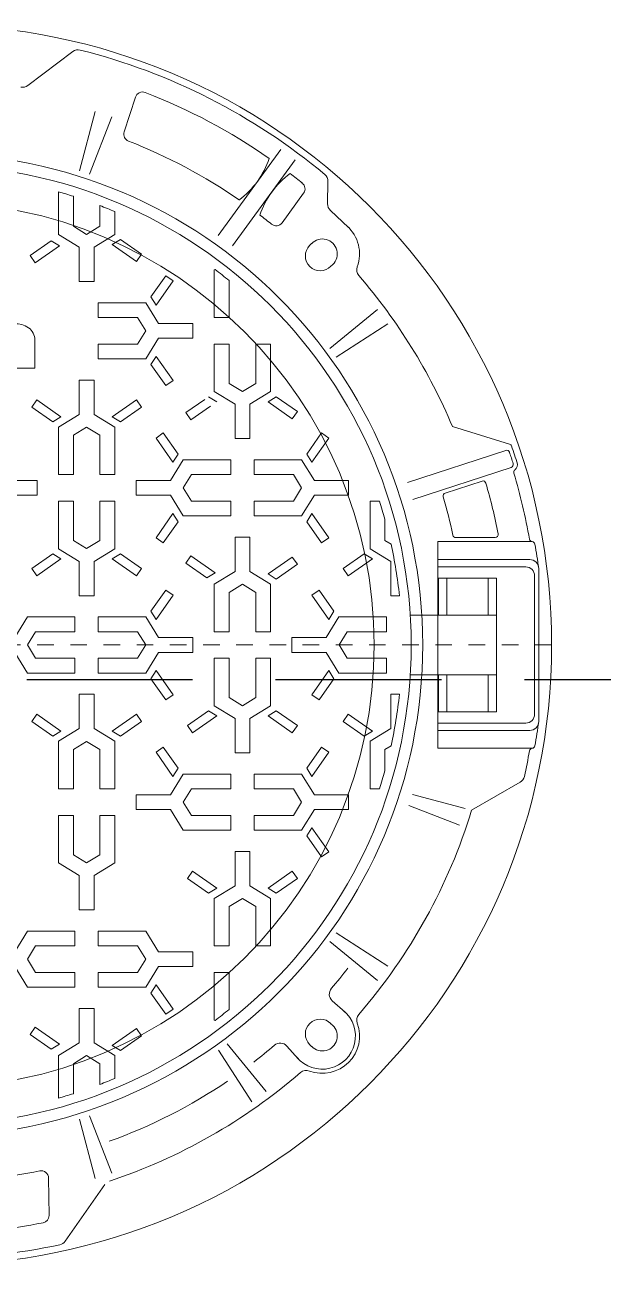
# Model space of a CAD drawing. Header units: millimetres. Extents: x 100 to 940, y 100 to 694.
# Drawn here: x 302.85 to 306.34, y 496.88 to 504.36 of the extents above; entities that cross this region are included whole.
import ezdxf

# ---------------------------------------------------------------- set-up
doc = ezdxf.new("R2010")
doc.units = ezdxf.units.MM
doc.linetypes.add('DASHED', pattern=[0.75, 0.5, -0.25])
doc.linetypes.add('SGC_DASHDOT', pattern=[1, 0.5, -0.25, 0, -0.25])
doc.layers.add('SGC-Conexoes (Linhas Externas)', color=6, linetype='Continuous', lineweight=9)
doc.layers.add('SGC-EIXOS', color=9, linetype='SGC_DASHDOT', lineweight=9)

# ---------------------------------------------------------------- blocks, each defined once
blk = doc.blocks.new('BB-1-LC01-N0-D0-S0', base_point=(-177731.04, -35526.77))
at = {"layer": 'SGC-Conexoes (Linhas Externas)'}
for p, q in [((-177665.47, -35147.85), (-177635.02, -35124.91)), ((-177600.26, -35179.3), (-177592.6, -35155.71)), ((-177630.55, -35205.72), (-177619.88, -35165.46)), ((-177623.63, -35207.97), (-177608.59, -35169.12)), ((-177494.32, -35191.15), (-177536.67, -35249.44)), ((-177484.54, -35198.25), (-177526.89, -35256.54)), ((-177644.64, -35219.88), (-177644.64, -35248.76)), ((-177493.4, -35240.8), (-177478.82, -35220.74)), ((-177462.63, -35227.94), (-177462.36, -35212.88)), ((-177634.64, -35222.88), (-177634.64, -35243.17)), ((-177616.64, -35229.18), (-177616.64, -35241.26)), ((-177616.64, -35229.18), (-177616.64, -35243.17)), ((-177606.64, -35233.22), (-177606.64, -35248.76)), ((-177448.35, -35244.08), (-177460.72, -35232.45)), ((-177625.64, -35248.7), (-177634.64, -35243.17)), ((-177625.64, -35248.7), (-177616.64, -35243.17)), ((-177649.64, -35252.97), (-177663.89, -35262.94)), ((-177644.07, -35256.39), (-177649.64, -35252.97)), ((-177644.07, -35256.39), (-177649.64, -35252.97)), ((-177630.64, -35257.36), (-177644.64, -35248.76)), ((-177620.64, -35257.36), (-177606.64, -35248.76)), ((-177608.28, -35255.64), (-177602.71, -35252.21)), ((-177602.71, -35252.21), (-177588.46, -35262.19)), ((-177663.89, -35262.94), (-177660.45, -35267.86)), ((-177644.07, -35256.39), (-177660.45, -35267.86)), ((-177630.64, -35280.57), (-177630.64, -35257.36)), ((-177620.64, -35280.57), (-177620.64, -35257.36)), ((-177608.28, -35255.64), (-177591.9, -35267.11)), ((-177591.9, -35267.11), (-177588.46, -35262.19)), ((-177474.79, -35256.28), (-177473.37, -35254.86)), ((-177460.55, -35270.52), (-177459.13, -35269.1)), ((-177582.09, -35291.04), (-177572.11, -35276.79)), ((-177567.19, -35280.23), (-177572.11, -35276.79)), ((-177538.74, -35272.47), (-177539.24, -35272.77)), ((-177539.24, -35304.97), (-177539.24, -35272.77)), ((-177529.24, -35304.97), (-177529.24, -35279.95)), ((-177630.64, -35280.57), (-177620.64, -35280.57)), ((-177625.64, -35280.57), (-177630.64, -35280.57)), ((-177625.64, -35280.57), (-177620.64, -35280.57)), ((-177620.64, -35280.57), (-177622.14, -35280.57)), ((-177620.64, -35280.57), (-177622.14, -35280.57)), ((-177578.66, -35296.61), (-177567.19, -35280.23)), ((-177529.24, -35304.97), (-177529.24, -35280.27)), ((-177617.74, -35294.97), (-177585.54, -35294.97)), ((-177617.74, -35304.97), (-177617.74, -35294.97)), ((-177617.74, -35299.97), (-177617.74, -35296.47)), ((-177576.94, -35308.97), (-177585.54, -35294.97)), ((-177578.66, -35296.61), (-177582.09, -35291.04)), ((-177617.74, -35299.97), (-177617.74, -35300.55)), ((-177617.74, -35299.97), (-177617.74, -35300.55)), ((-177617.74, -35299.97), (-177617.74, -35300.55)), ((-177617.74, -35304.97), (-177591.14, -35304.97)), ((-177609.32, -35304.97), (-177593.04, -35304.97)), ((-177585.61, -35313.97), (-177591.14, -35304.97)), ((-177529.24, -35304.97), (-177539.24, -35304.97)), ((-177539.24, -35304.97), (-177539.24, -35304.97)), ((-177539.24, -35304.97), (-177539.24, -35304.97)), ((-177539.24, -35304.97), (-177537.74, -35304.97)), ((-177534.24, -35304.97), (-177537.74, -35304.97)), ((-177534.24, -35304.97), (-177529.24, -35304.97)), ((-177534.24, -35304.97), (-177531.74, -35304.97)), ((-177534.24, -35304.97), (-177530.74, -35304.97)), ((-177529.24, -35304.97), (-177531.74, -35304.97)), ((-177529.24, -35304.97), (-177530.49, -35304.97)), ((-177461.17, -35325.9), (-177428.87, -35299.6)), ((-177553.74, -35308.97), (-177576.94, -35308.97)), ((-177553.74, -35318.97), (-177553.74, -35308.97)), ((-177553.74, -35313.97), (-177553.74, -35308.97)), ((-177553.74, -35308.97), (-177553.74, -35310.47)), ((-177553.74, -35308.97), (-177553.74, -35310.47)), ((-177456.89, -35331.79), (-177421.9, -35309.2)), ((-177585.61, -35313.97), (-177591.14, -35322.97)), ((-177576.94, -35318.97), (-177585.54, -35332.97)), ((-177553.74, -35318.97), (-177576.94, -35318.97)), ((-177553.74, -35313.97), (-177553.74, -35318.97)), ((-177553.74, -35318.97), (-177553.74, -35317.47)), ((-177553.74, -35318.97), (-177553.74, -35318.97)), ((-177617.74, -35322.97), (-177591.14, -35322.97)), ((-177617.74, -35322.97), (-177617.74, -35332.97)), ((-177617.74, -35325.26), (-177617.74, -35322.97)), ((-177539.24, -35322.97), (-177539.24, -35355.16)), ((-177539.24, -35322.97), (-177529.24, -35322.97)), ((-177539.24, -35322.97), (-177534.24, -35322.97)), ((-177539.24, -35322.97), (-177539.24, -35322.97)), ((-177539.24, -35322.97), (-177537.74, -35322.97)), ((-177529.24, -35322.97), (-177530.74, -35322.97)), ((-177529.24, -35322.97), (-177529.24, -35349.57)), ((-177511.24, -35322.97), (-177511.24, -35349.57)), ((-177511.24, -35322.97), (-177511.24, -35347.66)), ((-177511.24, -35322.97), (-177509.99, -35322.97)), ((-177511.24, -35322.97), (-177508.74, -35322.97)), ((-177506.24, -35322.97), (-177511.24, -35322.97)), ((-177511.24, -35322.97), (-177501.24, -35322.97)), ((-177506.24, -35322.97), (-177509.74, -35322.97)), ((-177506.24, -35322.97), (-177508.74, -35322.97)), ((-177506.24, -35322.97), (-177502.74, -35322.97)), ((-177501.24, -35322.97), (-177502.74, -35322.97)), ((-177501.24, -35322.97), (-177501.24, -35355.16)), ((-177501.24, -35322.97), (-177501.24, -35322.97)), ((-177501.24, -35322.97), (-177501.24, -35322.97)), ((-177617.74, -35332.97), (-177585.54, -35332.97)), ((-177578.66, -35331.32), (-177582.09, -35336.89)), ((-177582.09, -35336.89), (-177572.11, -35351.14)), ((-177578.66, -35331.32), (-177567.19, -35347.7)), ((-177630.64, -35347.37), (-177630.64, -35370.57)), ((-177630.64, -35347.37), (-177629.14, -35347.37)), ((-177630.64, -35347.37), (-177629.14, -35347.37)), ((-177625.64, -35347.37), (-177630.64, -35347.37)), ((-177620.64, -35347.37), (-177630.64, -35347.37)), ((-177625.64, -35347.37), (-177620.64, -35347.37)), ((-177620.64, -35347.37), (-177622.14, -35347.37)), ((-177620.64, -35347.37), (-177620.64, -35370.57)), ((-177620.64, -35347.37), (-177620.64, -35347.37)), ((-177567.19, -35347.7), (-177572.11, -35351.14)), ((-177525.24, -35363.76), (-177539.24, -35355.16)), ((-177520.24, -35355.1), (-177529.24, -35349.57)), ((-177520.24, -35355.1), (-177511.24, -35349.57)), ((-177515.24, -35363.76), (-177501.24, -35355.16)), ((-177659.37, -35360.82), (-177662.81, -35365.74)), ((-177642.99, -35372.29), (-177659.37, -35360.82)), ((-177608.28, -35372.29), (-177591.9, -35360.82)), ((-177591.9, -35360.82), (-177588.46, -35365.74)), ((-177545.75, -35360.42), (-177558.49, -35369.34)), ((-177537.59, -35362.04), (-177543.16, -35358.61)), ((-177525.24, -35386.97), (-177525.24, -35363.76)), ((-177515.24, -35386.97), (-177515.24, -35363.76)), ((-177502.88, -35362.04), (-177497.31, -35358.61)), ((-177502.88, -35362.04), (-177486.5, -35373.51)), ((-177497.31, -35358.61), (-177483.06, -35368.59)), ((-177648.56, -35375.72), (-177662.81, -35365.74)), ((-177642.99, -35372.29), (-177648.56, -35375.72)), ((-177630.64, -35370.57), (-177644.64, -35379.17)), ((-177620.64, -35370.57), (-177606.64, -35379.17)), ((-177608.28, -35372.29), (-177602.71, -35375.72)), ((-177602.71, -35375.72), (-177588.46, -35365.74)), ((-177555.05, -35374.26), (-177558.49, -35369.34)), ((-177541.77, -35364.96), (-177555.05, -35374.26)), ((-177486.5, -35373.51), (-177483.06, -35368.59)), ((-177644.64, -35411.37), (-177644.64, -35379.17)), ((-177625.64, -35379.24), (-177634.64, -35384.77)), ((-177625.64, -35379.24), (-177616.64, -35384.77)), ((-177606.64, -35411.37), (-177606.64, -35379.17)), ((-177339.46, -35390.7), (-177378.11, -35378.89)), ((-177634.64, -35411.37), (-177634.64, -35384.77)), ((-177634.64, -35411.37), (-177634.64, -35386.67)), ((-177616.64, -35411.37), (-177616.64, -35384.77)), ((-177578.68, -35386.63), (-177573.76, -35383.19)), ((-177567.21, -35403.01), (-177578.68, -35386.63)), ((-177563.78, -35397.44), (-177573.76, -35383.19)), ((-177525.24, -35386.97), (-177515.24, -35386.97)), ((-177520.24, -35386.97), (-177515.24, -35386.97)), ((-177515.24, -35386.97), (-177516.74, -35386.97)), ((-177515.24, -35386.97), (-177516.74, -35386.97)), ((-177476.69, -35397.44), (-177466.71, -35383.19)), ((-177473.26, -35403.01), (-177461.79, -35386.63)), ((-177461.79, -35386.63), (-177466.71, -35383.19)), ((-177567.21, -35403.01), (-177563.78, -35397.44)), ((-177473.26, -35403.01), (-177476.69, -35397.44)), ((-177342.04, -35395), (-177408.58, -35416.62)), ((-177568.93, -35415.37), (-177560.33, -35401.37)), ((-177528.14, -35401.37), (-177560.33, -35401.37)), ((-177528.14, -35411.37), (-177528.14, -35401.37)), ((-177528.14, -35401.37), (-177528.14, -35401.37)), ((-177528.14, -35401.37), (-177528.14, -35401.37)), ((-177528.14, -35401.37), (-177528.14, -35402.87)), ((-177528.14, -35406.37), (-177528.14, -35402.87)), ((-177512.34, -35401.37), (-177480.14, -35401.37)), ((-177512.34, -35401.37), (-177512.34, -35402.87)), ((-177512.34, -35401.37), (-177512.34, -35401.37)), ((-177512.34, -35401.37), (-177512.34, -35401.37)), ((-177512.34, -35411.37), (-177512.34, -35401.37)), ((-177512.34, -35406.37), (-177512.34, -35402.87)), ((-177471.54, -35415.37), (-177480.14, -35401.37)), ((-177634.64, -35411.37), (-177644.64, -35411.37)), ((-177644.64, -35411.37), (-177644.64, -35411.37)), ((-177644.64, -35411.37), (-177644.64, -35411.37)), ((-177644.64, -35411.37), (-177643.14, -35411.37)), ((-177639.64, -35411.37), (-177643.14, -35411.37)), ((-177639.64, -35411.37), (-177634.64, -35411.37)), ((-177639.64, -35411.37), (-177637.14, -35411.37)), ((-177639.64, -35411.37), (-177636.14, -35411.37)), ((-177634.64, -35411.37), (-177637.14, -35411.37)), ((-177634.64, -35411.37), (-177635.89, -35411.37)), ((-177606.64, -35411.37), (-177616.64, -35411.37)), ((-177616.64, -35411.37), (-177615.14, -35411.37)), ((-177606.64, -35411.37), (-177611.64, -35411.37)), ((-177560.27, -35420.37), (-177554.74, -35411.37)), ((-177535.16, -35411.37), (-177554.74, -35411.37)), ((-177528.14, -35411.37), (-177552.83, -35411.37)), ((-177528.14, -35406.37), (-177528.14, -35407.31)), ((-177528.14, -35406.37), (-177528.14, -35407.31)), ((-177528.14, -35406.37), (-177528.14, -35407.31)), ((-177512.34, -35406.37), (-177512.34, -35411.37)), ((-177512.34, -35406.37), (-177512.34, -35408.87)), ((-177512.34, -35406.37), (-177512.34, -35409.87)), ((-177512.34, -35411.37), (-177512.34, -35408.87)), ((-177512.34, -35411.37), (-177512.34, -35410.12)), ((-177512.34, -35411.37), (-177485.74, -35411.37)), ((-177512.34, -35411.37), (-177487.64, -35411.37)), ((-177480.21, -35420.37), (-177485.74, -35411.37)), ((-177338.3, -35406.49), (-177404.95, -35428.14)), ((-177659.14, -35415.37), (-177682.34, -35415.37)), ((-177659.14, -35415.37), (-177659.14, -35416.87)), ((-177659.14, -35415.37), (-177659.14, -35416.87)), ((-177659.14, -35420.37), (-177659.14, -35415.37)), ((-177659.14, -35420.37), (-177659.14, -35425.37)), ((-177592.14, -35415.37), (-177568.93, -35415.37)), ((-177592.14, -35420.37), (-177592.14, -35415.37)), ((-177592.14, -35415.37), (-177592.14, -35416.87)), ((-177592.14, -35415.37), (-177592.14, -35416.87)), ((-177592.14, -35420.37), (-177592.14, -35425.37)), ((-177560.27, -35420.37), (-177554.74, -35429.37)), ((-177480.21, -35420.37), (-177485.74, -35429.37)), ((-177448.34, -35415.37), (-177471.54, -35415.37)), ((-177448.34, -35415.37), (-177448.34, -35416.87)), ((-177448.34, -35415.37), (-177448.34, -35416.87)), ((-177448.34, -35420.37), (-177448.34, -35415.37)), ((-177448.34, -35420.37), (-177448.34, -35425.37)), ((-177382.98, -35423.84), (-177358.07, -35415.75)), ((-177659.14, -35425.37), (-177682.34, -35425.37)), ((-177659.14, -35425.37), (-177659.14, -35423.87)), ((-177659.14, -35425.37), (-177659.14, -35425.37)), ((-177644.64, -35429.37), (-177644.64, -35461.56)), ((-177634.64, -35429.37), (-177644.64, -35429.37)), ((-177644.64, -35429.37), (-177644.64, -35429.37)), ((-177644.64, -35429.37), (-177644.64, -35429.37)), ((-177644.64, -35429.37), (-177643.14, -35429.37)), ((-177639.64, -35429.37), (-177643.14, -35429.37)), ((-177639.64, -35429.37), (-177634.64, -35429.37)), ((-177639.64, -35429.37), (-177637.14, -35429.37)), ((-177639.64, -35429.37), (-177636.14, -35429.37)), ((-177634.64, -35429.37), (-177637.14, -35429.37)), ((-177634.64, -35429.37), (-177635.89, -35429.37)), ((-177634.64, -35429.37), (-177634.64, -35454.06)), ((-177634.64, -35429.37), (-177634.64, -35455.97)), ((-177616.64, -35429.37), (-177616.64, -35455.97)), ((-177606.64, -35429.37), (-177616.64, -35429.37)), ((-177616.64, -35429.37), (-177615.14, -35429.37)), ((-177606.64, -35429.37), (-177611.64, -35429.37)), ((-177606.64, -35429.37), (-177608.14, -35429.37)), ((-177606.64, -35429.37), (-177606.64, -35461.56)), ((-177606.64, -35429.37), (-177606.64, -35429.37)), ((-177592.14, -35425.37), (-177592.14, -35423.87)), ((-177592.14, -35425.37), (-177568.93, -35425.37)), ((-177592.14, -35425.37), (-177592.14, -35425.37)), ((-177568.93, -35425.37), (-177560.33, -35439.37)), ((-177528.14, -35429.37), (-177554.74, -35429.37)), ((-177528.14, -35439.37), (-177528.14, -35429.37)), ((-177528.14, -35429.37), (-177528.14, -35430.87)), ((-177512.34, -35429.37), (-177485.74, -35429.37)), ((-177512.34, -35429.37), (-177512.34, -35430.87)), ((-177512.34, -35439.37), (-177512.34, -35429.37)), ((-177471.54, -35425.37), (-177480.14, -35439.37)), ((-177448.34, -35425.37), (-177471.54, -35425.37)), ((-177448.34, -35425.37), (-177448.34, -35423.87)), ((-177448.34, -35425.37), (-177448.34, -35425.37)), ((-177433.84, -35429.37), (-177433.84, -35461.56)), ((-177433.84, -35429.37), (-177428.84, -35429.37)), ((-177433.84, -35429.37), (-177432.34, -35429.37)), ((-177433.84, -35429.37), (-177433.84, -35429.37)), ((-177433.84, -35429.37), (-177427.46, -35429.37)), ((-177567.21, -35437.72), (-177578.68, -35454.1)), ((-177567.21, -35437.72), (-177563.78, -35443.29)), ((-177528.14, -35439.37), (-177560.33, -35439.37)), ((-177528.14, -35439.37), (-177528.14, -35434.37)), ((-177528.14, -35439.37), (-177528.14, -35437.87)), ((-177528.14, -35439.37), (-177528.14, -35439.37)), ((-177512.34, -35439.37), (-177512.34, -35434.37)), ((-177512.34, -35439.37), (-177512.34, -35437.87)), ((-177512.34, -35439.37), (-177480.14, -35439.37)), ((-177512.34, -35439.37), (-177512.34, -35439.37)), ((-177473.26, -35437.72), (-177476.69, -35443.29)), ((-177473.26, -35437.72), (-177461.79, -35454.1)), ((-177563.78, -35443.29), (-177573.76, -35457.54)), ((-177476.69, -35443.29), (-177466.71, -35457.54)), ((-177423.84, -35441.5), (-177423.84, -35455.97)), ((-177625.64, -35461.5), (-177634.64, -35455.97)), ((-177625.64, -35461.5), (-177616.64, -35455.97)), ((-177578.68, -35454.1), (-177573.76, -35457.54)), ((-177525.24, -35453.77), (-177525.24, -35476.97)), ((-177520.24, -35453.77), (-177525.24, -35453.77)), ((-177525.24, -35453.77), (-177515.24, -35453.77)), ((-177520.24, -35453.77), (-177515.24, -35453.77)), ((-177515.24, -35453.77), (-177516.74, -35453.77)), ((-177515.24, -35453.77), (-177516.74, -35453.77)), ((-177515.24, -35453.77), (-177515.24, -35476.97)), ((-177461.79, -35454.1), (-177466.71, -35457.54)), ((-177419.6, -35458.57), (-177423.84, -35455.97)), ((-177375.81, -35453.99), (-177349.09, -35453.99)), ((-177630.64, -35470.16), (-177644.64, -35461.56)), ((-177620.64, -35470.16), (-177606.64, -35461.56)), ((-177419.84, -35470.16), (-177433.84, -35461.56)), ((-177388.09, -35456.78), (-177324.22, -35456.78)), ((-177388.09, -35596.75), (-177388.09, -35456.78)), ((-177648.56, -35465.01), (-177662.81, -35474.99)), ((-177642.99, -35468.44), (-177659.37, -35479.91)), ((-177642.99, -35468.44), (-177648.56, -35465.01)), ((-177630.64, -35493.37), (-177630.64, -35470.16)), ((-177620.64, -35493.37), (-177620.64, -35470.16)), ((-177608.28, -35468.44), (-177602.71, -35465.01)), ((-177608.28, -35468.44), (-177591.9, -35479.91)), ((-177602.71, -35465.01), (-177588.46, -35474.99)), ((-177555.05, -35466.47), (-177558.49, -35471.39)), ((-177544.24, -35481.37), (-177558.49, -35471.39)), ((-177538.67, -35477.94), (-177555.05, -35466.47)), ((-177502.88, -35478.69), (-177486.5, -35467.22)), ((-177497.31, -35482.12), (-177483.06, -35472.14)), ((-177486.5, -35467.22), (-177483.06, -35472.14)), ((-177437.76, -35465.01), (-177452.01, -35474.99)), ((-177432.19, -35468.44), (-177448.57, -35479.91)), ((-177432.19, -35468.44), (-177437.76, -35465.01)), ((-177419.84, -35493.37), (-177419.84, -35470.16)), ((-177388.09, -35468.86), (-177325.75, -35468.86)), ((-177659.37, -35479.91), (-177662.81, -35474.99)), ((-177591.9, -35479.91), (-177588.46, -35474.99)), ((-177538.67, -35477.94), (-177544.24, -35481.37)), ((-177538.67, -35477.94), (-177544.24, -35481.37)), ((-177525.24, -35476.97), (-177539.24, -35485.57)), ((-177515.24, -35476.97), (-177501.24, -35485.57)), ((-177502.88, -35478.69), (-177497.31, -35482.12)), ((-177448.57, -35479.91), (-177452.01, -35474.99)), ((-177388.09, -35473.9), (-177328.54, -35473.9)), ((-177387.57, -35481.45), (-177387.57, -35506.63)), ((-177387.57, -35481.45), (-177348.29, -35481.45)), ((-177381.98, -35481.45), (-177381.98, -35506.63)), ((-177353.88, -35481.45), (-177353.88, -35506.63)), ((-177348.29, -35481.45), (-177348.29, -35526.77)), ((-177322.49, -35479.94), (-177322.49, -35526.77)), ((-177319.7, -35474.91), (-177319.7, -35526.77)), ((-177582.09, -35503.84), (-177572.11, -35489.59)), ((-177567.19, -35493.03), (-177572.11, -35489.59)), ((-177539.24, -35517.77), (-177539.24, -35485.57)), ((-177520.24, -35485.64), (-177529.24, -35491.17)), ((-177520.24, -35485.64), (-177511.24, -35491.17)), ((-177501.24, -35517.77), (-177501.24, -35485.57)), ((-177473.28, -35493.03), (-177468.36, -35489.59)), ((-177458.38, -35503.84), (-177468.36, -35489.59)), ((-177630.64, -35493.37), (-177629.14, -35493.37)), ((-177630.64, -35493.37), (-177629.14, -35493.37)), ((-177620.64, -35493.37), (-177630.64, -35493.37)), ((-177625.64, -35493.37), (-177630.64, -35493.37)), ((-177625.64, -35493.37), (-177620.64, -35493.37)), ((-177620.64, -35493.37), (-177622.14, -35493.37)), ((-177620.64, -35493.37), (-177620.64, -35493.37)), ((-177578.66, -35509.41), (-177567.19, -35493.03)), ((-177529.24, -35517.77), (-177529.24, -35491.17)), ((-177511.24, -35517.77), (-177511.24, -35491.17)), ((-177511.24, -35517.77), (-177511.24, -35493.07)), ((-177461.81, -35509.41), (-177473.28, -35493.03)), ((-177419.84, -35493.37), (-177418.34, -35493.37)), ((-177419.84, -35493.37), (-177419.84, -35493.37)), ((-177414.84, -35493.37), (-177419.84, -35493.37)), ((-177419.84, -35493.37), (-177413.98, -35493.37)), ((-177414.84, -35493.37), (-177413.98, -35493.37)), ((-177578.66, -35509.41), (-177582.09, -35503.84)), ((-177461.81, -35509.41), (-177458.38, -35503.84)), ((-177406.9, -35506.63), (-177348.29, -35506.63)), ((-177674.33, -35521.77), (-177665.73, -35507.77)), ((-177633.54, -35507.77), (-177665.73, -35507.77)), ((-177633.54, -35517.77), (-177633.54, -35507.77)), ((-177633.54, -35507.77), (-177633.54, -35507.77)), ((-177633.54, -35507.77), (-177633.54, -35507.77)), ((-177633.54, -35507.77), (-177633.54, -35509.27)), ((-177633.54, -35512.77), (-177633.54, -35509.27)), ((-177633.54, -35512.77), (-177633.54, -35516.27)), ((-177633.54, -35512.77), (-177633.54, -35515.27)), ((-177633.54, -35512.77), (-177633.54, -35517.77)), ((-177617.74, -35507.77), (-177585.54, -35507.77)), ((-177617.74, -35507.77), (-177617.74, -35507.77)), ((-177617.74, -35507.77), (-177617.74, -35512.77)), ((-177617.74, -35507.77), (-177617.74, -35509.27)), ((-177617.74, -35507.77), (-177617.74, -35517.77)), ((-177576.94, -35521.77), (-177585.54, -35507.77)), ((-177463.53, -35521.77), (-177454.93, -35507.77)), ((-177422.74, -35507.77), (-177454.93, -35507.77)), ((-177422.74, -35507.77), (-177422.74, -35509.27)), ((-177422.74, -35507.77), (-177422.74, -35507.77)), ((-177422.74, -35507.77), (-177422.74, -35507.77)), ((-177422.74, -35517.77), (-177422.74, -35507.77)), ((-177422.74, -35512.77), (-177422.74, -35509.27)), ((-177422.74, -35512.77), (-177422.74, -35517.77)), ((-177422.74, -35512.77), (-177422.74, -35515.27)), ((-177422.74, -35512.77), (-177422.74, -35516.27)), ((-177665.67, -35526.77), (-177660.14, -35517.77)), ((-177633.54, -35517.77), (-177660.14, -35517.77)), ((-177633.54, -35517.77), (-177658.23, -35517.77)), ((-177633.54, -35517.77), (-177633.54, -35515.27)), ((-177633.54, -35517.77), (-177633.54, -35516.52)), ((-177617.74, -35517.77), (-177617.74, -35516.27)), ((-177617.74, -35517.77), (-177591.14, -35517.77)), ((-177585.61, -35526.77), (-177591.14, -35517.77)), ((-177553.74, -35521.77), (-177576.94, -35521.77)), ((-177553.74, -35521.77), (-177553.74, -35521.77)), ((-177553.74, -35521.77), (-177553.74, -35523.27)), ((-177553.74, -35521.77), (-177553.74, -35531.77)), ((-177553.74, -35526.77), (-177553.74, -35521.77)), ((-177539.24, -35517.77), (-177529.24, -35517.77)), ((-177539.24, -35517.77), (-177537.74, -35517.77)), ((-177539.24, -35517.77), (-177539.24, -35517.77)), ((-177539.24, -35517.77), (-177534.24, -35517.77)), ((-177529.24, -35517.77), (-177530.74, -35517.77)), ((-177511.24, -35517.77), (-177501.24, -35517.77)), ((-177506.24, -35517.77), (-177511.24, -35517.77)), ((-177511.24, -35517.77), (-177508.74, -35517.77)), ((-177511.24, -35517.77), (-177509.99, -35517.77)), ((-177506.24, -35517.77), (-177509.74, -35517.77)), ((-177506.24, -35517.77), (-177508.74, -35517.77)), ((-177506.24, -35517.77), (-177502.74, -35517.77)), ((-177501.24, -35517.77), (-177502.74, -35517.77)), ((-177501.24, -35517.77), (-177501.24, -35517.77)), ((-177501.24, -35517.77), (-177501.24, -35517.77)), ((-177486.74, -35521.77), (-177463.53, -35521.77)), ((-177486.74, -35521.77), (-177486.74, -35523.27)), ((-177486.74, -35521.77), (-177486.74, -35523.27)), ((-177486.74, -35526.77), (-177486.74, -35521.77)), ((-177454.87, -35526.77), (-177449.34, -35517.77)), ((-177422.74, -35517.77), (-177449.34, -35517.77)), ((-177422.74, -35517.77), (-177447.43, -35517.77)), ((-177422.74, -35517.77), (-177422.74, -35515.27)), ((-177422.74, -35517.77), (-177422.74, -35516.52)), ((-177674.33, -35531.77), (-177665.73, -35545.77)), ((-177665.67, -35526.77), (-177660.14, -35535.77)), ((-177585.61, -35526.77), (-177591.14, -35535.77)), ((-177576.94, -35531.77), (-177585.54, -35545.77)), ((-177553.74, -35531.77), (-177576.94, -35531.77)), ((-177553.74, -35526.77), (-177553.74, -35531.77)), ((-177553.74, -35531.77), (-177553.74, -35530.27)), ((-177553.74, -35531.77), (-177553.74, -35530.27)), ((-177486.74, -35526.77), (-177486.74, -35531.77)), ((-177486.74, -35531.77), (-177486.74, -35530.27)), ((-177486.74, -35531.77), (-177463.53, -35531.77)), ((-177486.74, -35531.77), (-177486.74, -35531.77)), ((-177463.53, -35531.77), (-177454.93, -35545.77)), ((-177454.87, -35526.77), (-177449.34, -35535.77)), ((-177348.29, -35572.08), (-177348.29, -35526.77)), ((-177322.49, -35573.59), (-177322.49, -35526.77)), ((-177319.7, -35578.63), (-177319.7, -35526.77)), ((-177633.54, -35535.77), (-177660.14, -35535.77)), ((-177633.54, -35545.77), (-177633.54, -35535.77)), ((-177633.54, -35535.77), (-177633.54, -35537.27)), ((-177617.74, -35535.77), (-177617.74, -35538.27)), ((-177617.74, -35540.77), (-177617.74, -35535.77)), ((-177617.74, -35535.77), (-177617.74, -35545.77)), ((-177617.74, -35535.77), (-177593.04, -35535.77)), ((-177617.74, -35535.77), (-177591.14, -35535.77)), ((-177617.74, -35535.77), (-177617.74, -35537.02)), ((-177617.74, -35540.77), (-177617.74, -35537.27)), ((-177617.74, -35540.77), (-177617.74, -35538.27)), ((-177539.24, -35535.77), (-177539.24, -35567.96)), ((-177529.24, -35535.77), (-177539.24, -35535.77)), ((-177539.24, -35535.77), (-177537.74, -35535.77)), ((-177539.24, -35535.77), (-177539.24, -35535.77)), ((-177539.24, -35535.77), (-177539.24, -35535.77)), ((-177534.24, -35535.77), (-177537.74, -35535.77)), ((-177534.24, -35535.77), (-177529.24, -35535.77)), ((-177534.24, -35535.77), (-177530.74, -35535.77)), ((-177534.24, -35535.77), (-177531.74, -35535.77)), ((-177529.24, -35535.77), (-177531.74, -35535.77)), ((-177529.24, -35535.77), (-177530.49, -35535.77)), ((-177529.24, -35535.77), (-177529.24, -35560.46)), ((-177529.24, -35535.77), (-177529.24, -35562.37)), ((-177511.24, -35535.77), (-177511.24, -35562.37)), ((-177501.24, -35535.77), (-177511.24, -35535.77)), ((-177511.24, -35535.77), (-177509.74, -35535.77)), ((-177501.24, -35535.77), (-177506.24, -35535.77)), ((-177501.24, -35535.77), (-177502.74, -35535.77)), ((-177501.24, -35535.77), (-177501.24, -35567.96)), ((-177501.24, -35535.77), (-177501.24, -35535.77)), ((-177422.74, -35535.77), (-177449.34, -35535.77)), ((-177422.74, -35545.77), (-177422.74, -35535.77)), ((-177422.74, -35535.77), (-177422.74, -35537.27)), ((-177633.54, -35545.77), (-177665.73, -35545.77)), ((-177633.54, -35545.77), (-177633.54, -35540.77)), ((-177633.54, -35545.77), (-177633.54, -35544.27)), ((-177633.54, -35545.77), (-177633.54, -35545.77)), ((-177617.74, -35540.77), (-177617.74, -35544.27)), ((-177617.74, -35545.77), (-177585.54, -35545.77)), ((-177578.66, -35544.12), (-177582.09, -35549.69)), ((-177578.66, -35544.12), (-177567.19, -35560.5)), ((-177461.81, -35544.12), (-177473.28, -35560.5)), ((-177461.81, -35544.12), (-177458.38, -35549.69)), ((-177422.74, -35545.77), (-177454.93, -35545.77)), ((-177422.74, -35545.77), (-177422.74, -35540.77)), ((-177422.74, -35545.77), (-177422.74, -35544.27)), ((-177422.74, -35545.77), (-177422.74, -35545.77)), ((-177406.9, -35546.91), (-177348.29, -35546.91)), ((-177387.57, -35572.08), (-177387.57, -35546.91)), ((-177381.98, -35572.08), (-177381.98, -35546.91)), ((-177353.88, -35572.08), (-177353.88, -35546.91)), ((-177582.09, -35549.69), (-177572.11, -35563.94)), ((-177458.38, -35549.69), (-177468.36, -35563.94)), ((-177630.64, -35560.17), (-177630.64, -35583.37)), ((-177630.64, -35560.17), (-177629.14, -35560.17)), ((-177630.64, -35560.17), (-177629.14, -35560.17)), ((-177620.64, -35560.17), (-177630.64, -35560.17)), ((-177625.64, -35560.17), (-177630.64, -35560.17)), ((-177625.64, -35560.17), (-177620.64, -35560.17)), ((-177620.64, -35560.17), (-177622.14, -35560.17)), ((-177620.64, -35560.17), (-177620.64, -35583.37)), ((-177620.64, -35560.17), (-177620.64, -35560.17)), ((-177567.19, -35560.5), (-177572.11, -35563.94)), ((-177520.24, -35567.9), (-177529.24, -35562.37)), ((-177520.24, -35567.9), (-177511.24, -35562.37)), ((-177473.28, -35560.5), (-177468.36, -35563.94)), ((-177419.84, -35560.17), (-177419.84, -35583.37)), ((-177419.84, -35560.17), (-177418.34, -35560.17)), ((-177419.84, -35560.17), (-177419.84, -35560.17)), ((-177414.84, -35560.17), (-177419.84, -35560.17)), ((-177419.84, -35560.17), (-177413.98, -35560.17)), ((-177414.84, -35560.17), (-177413.98, -35560.17)), ((-177659.37, -35573.62), (-177662.81, -35578.54)), ((-177642.99, -35585.09), (-177659.37, -35573.62)), ((-177608.28, -35585.09), (-177591.9, -35573.62)), ((-177591.9, -35573.62), (-177588.46, -35578.54)), ((-177543.16, -35571.41), (-177557.41, -35581.39)), ((-177537.59, -35574.84), (-177543.16, -35571.41)), ((-177525.24, -35576.56), (-177539.24, -35567.96)), ((-177515.24, -35576.56), (-177501.24, -35567.96)), ((-177502.88, -35574.84), (-177497.31, -35571.41)), ((-177497.31, -35571.41), (-177483.06, -35581.39)), ((-177448.57, -35573.62), (-177452.01, -35578.54)), ((-177432.19, -35585.09), (-177448.57, -35573.62)), ((-177387.57, -35572.08), (-177348.29, -35572.08)), ((-177648.56, -35588.52), (-177662.81, -35578.54)), ((-177602.71, -35588.52), (-177588.46, -35578.54)), ((-177553.97, -35586.31), (-177557.41, -35581.39)), ((-177537.59, -35574.84), (-177553.97, -35586.31)), ((-177525.24, -35599.77), (-177525.24, -35576.56)), ((-177515.24, -35599.77), (-177515.24, -35576.56)), ((-177502.88, -35574.84), (-177486.5, -35586.31)), ((-177486.5, -35586.31), (-177483.06, -35581.39)), ((-177437.76, -35588.52), (-177452.01, -35578.54)), ((-177388.09, -35579.63), (-177328.54, -35579.63)), ((-177642.99, -35585.09), (-177648.56, -35588.52)), ((-177630.64, -35583.37), (-177644.64, -35591.97)), ((-177620.64, -35583.37), (-177606.64, -35591.97)), ((-177608.28, -35585.09), (-177602.71, -35588.52)), ((-177432.19, -35585.09), (-177437.76, -35588.52)), ((-177419.84, -35583.37), (-177433.84, -35591.97)), ((-177388.09, -35584.67), (-177325.75, -35584.67)), ((-177644.64, -35624.17), (-177644.64, -35591.97)), ((-177625.64, -35592.04), (-177634.64, -35597.57)), ((-177634.64, -35624.17), (-177634.64, -35597.57)), ((-177625.64, -35592.04), (-177616.64, -35597.57)), ((-177616.64, -35624.17), (-177616.64, -35597.57)), ((-177606.64, -35624.17), (-177606.64, -35591.97)), ((-177578.68, -35599.43), (-177573.76, -35595.99)), ((-177563.78, -35610.24), (-177573.76, -35595.99)), ((-177476.69, -35610.24), (-177466.71, -35595.99)), ((-177461.79, -35599.43), (-177466.71, -35595.99)), ((-177433.84, -35624.17), (-177433.84, -35591.97)), ((-177419.6, -35594.96), (-177423.84, -35597.57)), ((-177423.84, -35612.03), (-177423.84, -35597.57)), ((-177388.09, -35596.75), (-177324.22, -35596.75)), ((-177634.64, -35624.17), (-177634.64, -35599.47)), ((-177567.21, -35615.81), (-177578.68, -35599.43)), ((-177525.24, -35599.77), (-177523.74, -35599.77)), ((-177525.24, -35599.77), (-177523.74, -35599.77)), ((-177520.24, -35599.77), (-177525.24, -35599.77)), ((-177515.24, -35599.77), (-177525.24, -35599.77)), ((-177520.24, -35599.77), (-177515.24, -35599.77)), ((-177515.24, -35599.77), (-177516.74, -35599.77)), ((-177515.24, -35599.77), (-177515.24, -35599.77)), ((-177473.26, -35615.81), (-177461.79, -35599.43)), ((-177568.93, -35628.17), (-177560.33, -35614.17)), ((-177567.21, -35615.81), (-177563.78, -35610.24)), ((-177567.21, -35615.81), (-177563.78, -35610.24)), ((-177528.14, -35614.17), (-177560.33, -35614.17)), ((-177528.14, -35614.17), (-177528.14, -35615.67)), ((-177528.14, -35614.17), (-177528.14, -35614.17)), ((-177528.14, -35614.17), (-177528.14, -35619.17)), ((-177528.14, -35614.17), (-177528.14, -35624.17)), ((-177512.34, -35614.17), (-177480.14, -35614.17)), ((-177512.34, -35614.17), (-177512.34, -35624.17)), ((-177512.34, -35614.17), (-177512.34, -35619.17)), ((-177512.34, -35614.17), (-177512.34, -35614.17)), ((-177512.34, -35614.17), (-177512.34, -35615.67)), ((-177471.54, -35628.17), (-177480.14, -35614.17)), ((-177473.26, -35615.81), (-177476.69, -35610.24)), ((-177634.64, -35624.17), (-177644.64, -35624.17)), ((-177644.64, -35624.17), (-177644.64, -35624.17)), ((-177644.64, -35624.17), (-177644.64, -35624.17)), ((-177644.64, -35624.17), (-177643.14, -35624.17)), ((-177639.64, -35624.17), (-177643.14, -35624.17)), ((-177639.64, -35624.17), (-177634.64, -35624.17)), ((-177639.64, -35624.17), (-177637.14, -35624.17)), ((-177639.64, -35624.17), (-177636.14, -35624.17)), ((-177634.64, -35624.17), (-177637.14, -35624.17)), ((-177634.64, -35624.17), (-177635.89, -35624.17)), ((-177606.64, -35624.17), (-177616.64, -35624.17)), ((-177616.64, -35624.17), (-177615.14, -35624.17)), ((-177606.64, -35624.17), (-177611.64, -35624.17)), ((-177606.64, -35624.17), (-177608.14, -35624.17)), ((-177606.64, -35624.17), (-177606.64, -35624.17)), ((-177560.27, -35633.17), (-177554.74, -35624.17)), ((-177528.14, -35624.17), (-177554.74, -35624.17)), ((-177528.14, -35624.17), (-177528.14, -35622.67)), ((-177512.34, -35624.17), (-177512.34, -35622.67)), ((-177512.34, -35624.17), (-177485.74, -35624.17)), ((-177480.21, -35633.17), (-177485.74, -35624.17)), ((-177433.84, -35624.17), (-177428.84, -35624.17)), ((-177433.84, -35624.17), (-177432.34, -35624.17)), ((-177433.84, -35624.17), (-177433.84, -35624.17)), ((-177433.84, -35624.17), (-177427.46, -35624.17)), ((-177365.11, -35638.69), (-177332.32, -35619.76)), ((-177592.14, -35628.17), (-177568.93, -35628.17)), ((-177592.14, -35633.17), (-177592.14, -35628.17)), ((-177592.14, -35628.17), (-177592.14, -35628.17)), ((-177592.14, -35628.17), (-177592.14, -35629.67)), ((-177448.34, -35628.17), (-177471.54, -35628.17)), ((-177448.34, -35628.17), (-177448.34, -35629.67)), ((-177448.34, -35633.17), (-177448.34, -35628.17)), ((-177448.34, -35628.17), (-177448.34, -35628.17)), ((-177405.18, -35628.07), (-177369.58, -35637.51)), ((-177592.14, -35633.17), (-177592.14, -35638.17)), ((-177592.14, -35638.17), (-177592.14, -35636.67)), ((-177592.14, -35638.17), (-177592.14, -35636.67)), ((-177592.14, -35638.17), (-177568.93, -35638.17)), ((-177568.93, -35638.17), (-177560.33, -35652.17)), ((-177560.27, -35633.17), (-177554.74, -35642.17)), ((-177480.21, -35633.17), (-177485.74, -35642.17)), ((-177471.54, -35638.17), (-177480.14, -35652.17)), ((-177448.34, -35638.17), (-177471.54, -35638.17)), ((-177448.34, -35633.17), (-177448.34, -35638.17)), ((-177448.34, -35638.17), (-177448.34, -35636.67)), ((-177448.34, -35638.17), (-177448.34, -35636.67)), ((-177407.57, -35635.51), (-177373.25, -35648.8)), ((-177644.64, -35642.17), (-177644.64, -35674.36)), ((-177644.64, -35642.17), (-177643.14, -35642.17)), ((-177644.64, -35642.17), (-177644.64, -35642.17)), ((-177644.64, -35642.17), (-177644.64, -35642.17)), ((-177634.64, -35642.17), (-177644.64, -35642.17)), ((-177639.64, -35642.17), (-177643.14, -35642.17)), ((-177639.64, -35642.17), (-177636.14, -35642.17)), ((-177639.64, -35642.17), (-177637.14, -35642.17)), ((-177639.64, -35642.17), (-177634.64, -35642.17)), ((-177634.64, -35642.17), (-177637.14, -35642.17)), ((-177634.64, -35642.17), (-177635.89, -35642.17)), ((-177634.64, -35642.17), (-177634.64, -35666.86)), ((-177634.64, -35642.17), (-177634.64, -35668.77)), ((-177616.64, -35642.17), (-177616.64, -35668.77)), ((-177606.64, -35642.17), (-177616.64, -35642.17)), ((-177616.64, -35642.17), (-177615.14, -35642.17)), ((-177606.64, -35642.17), (-177611.64, -35642.17)), ((-177606.64, -35642.17), (-177608.14, -35642.17)), ((-177606.64, -35642.17), (-177606.64, -35674.36)), ((-177606.64, -35642.17), (-177606.64, -35642.17)), ((-177528.14, -35642.17), (-177554.74, -35642.17)), ((-177528.14, -35642.17), (-177552.83, -35642.17)), ((-177528.14, -35642.17), (-177528.14, -35652.17)), ((-177528.14, -35647.17), (-177528.14, -35642.17)), ((-177528.14, -35642.17), (-177528.14, -35644.67)), ((-177528.14, -35642.17), (-177528.14, -35643.42)), ((-177528.14, -35647.17), (-177528.14, -35643.67)), ((-177528.14, -35647.17), (-177528.14, -35644.67)), ((-177528.14, -35647.17), (-177528.14, -35650.67)), ((-177512.34, -35642.17), (-177485.74, -35642.17)), ((-177512.34, -35642.17), (-177512.34, -35643.42)), ((-177512.34, -35642.17), (-177512.34, -35644.67)), ((-177512.34, -35647.17), (-177512.34, -35642.17)), ((-177512.34, -35642.17), (-177512.34, -35652.17)), ((-177512.34, -35642.17), (-177487.64, -35642.17)), ((-177512.34, -35647.17), (-177512.34, -35643.67)), ((-177512.34, -35647.17), (-177512.34, -35644.67)), ((-177512.34, -35647.17), (-177512.34, -35650.67)), ((-177528.14, -35652.17), (-177560.33, -35652.17)), ((-177528.14, -35652.17), (-177528.14, -35650.67)), ((-177528.14, -35652.17), (-177528.14, -35652.17)), ((-177528.14, -35652.17), (-177528.14, -35652.17)), ((-177512.34, -35652.17), (-177512.34, -35650.67)), ((-177512.34, -35652.17), (-177480.14, -35652.17)), ((-177512.34, -35652.17), (-177512.34, -35652.17)), ((-177512.34, -35652.17), (-177512.34, -35652.17)), ((-177473.26, -35650.52), (-177476.69, -35656.09)), ((-177476.69, -35656.09), (-177466.71, -35670.34)), ((-177473.26, -35650.52), (-177461.79, -35666.9)), ((-177630.64, -35682.96), (-177644.64, -35674.36)), ((-177625.64, -35674.3), (-177634.64, -35668.77)), ((-177625.64, -35674.3), (-177616.64, -35668.77)), ((-177620.64, -35682.96), (-177606.64, -35674.36)), ((-177520.24, -35666.57), (-177525.24, -35666.57)), ((-177525.24, -35666.57), (-177515.24, -35666.57)), ((-177525.24, -35666.57), (-177525.24, -35689.77)), ((-177520.24, -35666.57), (-177515.24, -35666.57)), ((-177515.24, -35666.57), (-177516.74, -35666.57)), ((-177515.24, -35666.57), (-177516.74, -35666.57)), ((-177515.24, -35666.57), (-177515.24, -35689.77)), ((-177461.79, -35666.9), (-177466.71, -35670.34)), ((-177630.64, -35706.17), (-177630.64, -35682.96)), ((-177620.64, -35706.17), (-177620.64, -35682.96)), ((-177553.97, -35680.02), (-177557.41, -35684.94)), ((-177537.59, -35691.49), (-177553.97, -35680.02)), ((-177502.88, -35691.49), (-177486.5, -35680.02)), ((-177486.5, -35680.02), (-177483.06, -35684.94)), ((-177543.16, -35694.92), (-177557.41, -35684.94)), ((-177537.59, -35691.49), (-177543.16, -35694.92)), ((-177525.24, -35689.77), (-177539.24, -35698.37)), ((-177515.24, -35689.77), (-177501.24, -35698.37)), ((-177502.88, -35691.49), (-177497.31, -35694.92)), ((-177497.31, -35694.92), (-177483.06, -35684.94)), ((-177539.24, -35730.57), (-177539.24, -35698.37)), ((-177520.24, -35698.44), (-177529.24, -35703.97)), ((-177520.24, -35698.44), (-177511.24, -35703.97)), ((-177501.24, -35730.57), (-177501.24, -35698.37)), ((-177625.64, -35706.17), (-177630.64, -35706.17)), ((-177620.64, -35706.17), (-177630.64, -35706.17)), ((-177630.64, -35706.17), (-177629.14, -35706.17)), ((-177630.64, -35706.17), (-177629.14, -35706.17)), ((-177625.64, -35706.17), (-177620.64, -35706.17)), ((-177620.64, -35706.17), (-177622.14, -35706.17)), ((-177620.64, -35706.17), (-177620.64, -35706.17)), ((-177529.24, -35730.57), (-177529.24, -35703.97)), ((-177511.24, -35730.57), (-177511.24, -35703.97)), ((-177511.24, -35730.57), (-177511.24, -35705.87)), ((-177674.33, -35734.57), (-177665.73, -35720.57)), ((-177633.54, -35720.57), (-177665.73, -35720.57)), ((-177633.54, -35720.57), (-177633.54, -35730.57)), ((-177633.54, -35720.57), (-177633.54, -35720.57)), ((-177633.54, -35720.57), (-177633.54, -35725.57)), ((-177633.54, -35720.57), (-177633.54, -35722.07)), ((-177617.74, -35720.57), (-177585.54, -35720.57)), ((-177617.74, -35730.57), (-177617.74, -35720.57)), ((-177576.94, -35734.57), (-177585.54, -35720.57)), ((-177456.89, -35721.74), (-177421.9, -35744.33)), ((-177665.67, -35739.57), (-177660.14, -35730.57)), ((-177633.54, -35730.57), (-177660.14, -35730.57)), ((-177633.54, -35730.57), (-177633.54, -35729.07)), ((-177617.74, -35725.57), (-177617.74, -35730.57)), ((-177617.74, -35730.57), (-177617.74, -35728.07)), ((-177617.74, -35730.57), (-177617.74, -35729.32)), ((-177617.74, -35730.57), (-177591.14, -35730.57)), ((-177617.74, -35730.57), (-177593.04, -35730.57)), ((-177585.61, -35739.57), (-177591.14, -35730.57)), ((-177539.24, -35730.57), (-177529.24, -35730.57)), ((-177539.24, -35730.57), (-177537.74, -35730.57)), ((-177539.24, -35730.57), (-177539.24, -35730.57)), ((-177539.24, -35730.57), (-177534.24, -35730.57)), ((-177529.24, -35730.57), (-177530.74, -35730.57)), ((-177511.24, -35730.57), (-177501.24, -35730.57)), ((-177506.24, -35730.57), (-177511.24, -35730.57)), ((-177511.24, -35730.57), (-177508.74, -35730.57)), ((-177511.24, -35730.57), (-177509.99, -35730.57)), ((-177506.24, -35730.57), (-177509.74, -35730.57)), ((-177506.24, -35730.57), (-177508.74, -35730.57)), ((-177506.24, -35730.57), (-177502.74, -35730.57)), ((-177501.24, -35730.57), (-177502.74, -35730.57)), ((-177501.24, -35730.57), (-177501.24, -35730.57)), ((-177501.24, -35730.57), (-177501.24, -35730.57)), ((-177461.17, -35727.63), (-177428.87, -35753.93)), ((-177665.67, -35739.57), (-177660.14, -35748.57)), ((-177585.61, -35739.57), (-177591.14, -35748.57)), ((-177553.74, -35734.57), (-177576.94, -35734.57)), ((-177553.74, -35734.57), (-177553.74, -35736.07)), ((-177553.74, -35734.57), (-177553.74, -35736.07)), ((-177553.74, -35739.57), (-177553.74, -35734.57)), ((-177553.74, -35744.57), (-177553.74, -35734.57)), ((-177553.74, -35739.57), (-177553.74, -35744.57)), ((-177674.33, -35744.57), (-177665.73, -35758.57)), ((-177633.54, -35748.57), (-177660.14, -35748.57)), ((-177633.54, -35748.57), (-177658.23, -35748.57)), ((-177633.54, -35748.57), (-177633.54, -35749.82)), ((-177633.54, -35748.57), (-177633.54, -35751.07)), ((-177633.54, -35753.57), (-177633.54, -35748.57)), ((-177633.54, -35748.57), (-177633.54, -35758.57)), ((-177633.54, -35753.57), (-177633.54, -35750.07)), ((-177617.74, -35758.57), (-177617.74, -35748.57)), ((-177617.74, -35748.57), (-177617.74, -35750.07)), ((-177617.74, -35748.57), (-177591.14, -35748.57)), ((-177576.94, -35744.57), (-177585.54, -35758.57)), ((-177553.74, -35744.57), (-177576.94, -35744.57)), ((-177553.74, -35744.57), (-177553.74, -35743.07)), ((-177553.74, -35744.57), (-177553.74, -35744.57)), ((-177539.24, -35748.57), (-177539.24, -35780.76)), ((-177529.24, -35748.57), (-177539.24, -35748.57)), ((-177539.24, -35748.57), (-177539.24, -35748.57)), ((-177539.24, -35748.57), (-177539.24, -35748.57)), ((-177539.24, -35748.57), (-177537.74, -35748.57)), ((-177534.24, -35748.57), (-177537.74, -35748.57)), ((-177534.24, -35748.57), (-177529.24, -35748.57)), ((-177534.24, -35748.57), (-177530.74, -35748.57)), ((-177534.24, -35748.57), (-177531.74, -35748.57)), ((-177529.24, -35748.57), (-177531.74, -35748.57)), ((-177529.24, -35748.57), (-177530.49, -35748.57)), ((-177529.24, -35748.57), (-177529.24, -35773.26)), ((-177529.24, -35748.57), (-177529.24, -35773.58)), ((-177633.54, -35758.57), (-177665.73, -35758.57)), ((-177633.54, -35753.57), (-177633.54, -35751.07)), ((-177633.54, -35753.57), (-177633.54, -35757.07)), ((-177633.54, -35758.57), (-177633.54, -35757.07)), ((-177633.54, -35758.57), (-177633.54, -35758.57)), ((-177633.54, -35758.57), (-177633.54, -35758.57)), ((-177617.74, -35758.57), (-177617.74, -35753.57)), ((-177617.74, -35758.57), (-177617.74, -35757.07)), ((-177617.74, -35758.57), (-177585.54, -35758.57)), ((-177617.74, -35758.57), (-177617.74, -35758.57)), ((-177578.66, -35756.92), (-177582.09, -35762.49)), ((-177578.66, -35756.92), (-177567.19, -35773.3)), ((-177582.09, -35762.49), (-177572.11, -35776.74)), ((-177630.64, -35772.97), (-177630.64, -35796.17)), ((-177625.64, -35772.97), (-177630.64, -35772.97)), ((-177630.64, -35772.97), (-177620.64, -35772.97)), ((-177625.64, -35772.97), (-177620.64, -35772.97)), ((-177620.64, -35772.97), (-177622.14, -35772.97)), ((-177620.64, -35772.97), (-177622.14, -35772.97)), ((-177620.64, -35772.97), (-177620.64, -35796.17)), ((-177567.19, -35773.3), (-177572.11, -35776.74)), ((-177450.8, -35775.36), (-177459.41, -35767.72)), ((-177538.74, -35781.06), (-177539.24, -35780.76)), ((-177460.55, -35783.01), (-177459.13, -35784.44)), ((-177660.45, -35785.67), (-177663.89, -35790.59)), ((-177649.64, -35800.57), (-177663.89, -35790.59)), ((-177644.07, -35797.14), (-177660.45, -35785.67)), ((-177608.28, -35797.89), (-177591.9, -35786.42)), ((-177602.71, -35801.32), (-177588.46, -35791.34)), ((-177591.9, -35786.42), (-177588.46, -35791.34)), ((-177644.07, -35797.14), (-177649.64, -35800.57)), ((-177644.07, -35797.14), (-177649.64, -35800.57)), ((-177630.64, -35796.17), (-177644.64, -35804.77)), ((-177620.64, -35796.17), (-177606.64, -35804.77)), ((-177608.28, -35797.89), (-177602.71, -35801.32)), ((-177530.51, -35796.87), (-177504.2, -35829.17)), ((-177482.45, -35807), (-177490.09, -35798.39)), ((-177474.79, -35797.25), (-177473.37, -35798.68)), ((-177644.64, -35833.65), (-177644.64, -35804.77)), ((-177625.64, -35804.84), (-177634.64, -35810.37)), ((-177625.64, -35804.84), (-177616.64, -35810.37)), ((-177606.64, -35820.31), (-177606.64, -35804.77)), ((-177536.4, -35801.15), (-177513.81, -35836.15)), ((-177634.64, -35830.66), (-177634.64, -35810.37)), ((-177616.64, -35824.35), (-177616.64, -35810.37)), ((-177616.64, -35824.35), (-177616.64, -35812.27)), ((-177630.55, -35847.81), (-177619.88, -35888.08)), ((-177623.63, -35845.56), (-177608.59, -35884.41)), ((-177651.38, -35887.78), (-177651.09, -35913.1)), ((-177640.06, -35930.44), (-177613.22, -35892.11))]:
    blk.add_line(p, q, dxfattribs=at)
blk.add_lwpolyline([(-177673.43, -35339.21), (-177660.67, -35339.21), (-177660.67, -35320.17, 0.241531), (-177664.89, -35311.94, 0.366568), (-177683.75, -35313.45, 0.387414), (-177703.45, -35312.59), (-177703.45, -35309.19), (-177716.21, -35311.21), (-177716.21, -35339.21), (-177703.45, -35339.21), (-177703.45, -35323.83, -1), (-177694.07, -35323.83), (-177694.07, -35339.21), (-177682.81, -35339.21), (-177682.81, -35323.83, -1), (-177673.43, -35323.83)], format="xyb", close=True, dxfattribs=at)
for radius in [420, 332.79, 325, 300]:
    blk.add_circle((-177731.04, -35526.77), radius, dxfattribs=at)
for centre, radius, start, end in [((-177631.39, -35129.74), 6.04, 75.91049, 127), ((-177731.04, -35526.77), 415.39, 50.08951, 75.91049), ((-177669.11, -35143.03), 6.04, 260.83243, 307), ((-177587.84, -35157.25), 5, 68.81758, 162), ((-177731.04, -35526.77), 401.29, 55.20809, 68.81758), ((-177595.51, -35180.85), 5, 162, 248.6052), ((-177731.04, -35526.77), 366.52, 55.31679, 68.6052), ((-177556.85, -35178.97), 57.75, 306.416, 341.584), ((-177453.64, -35253.96), 57.75, 126.416, 161.584), ((-177731.04, -35526.77), 401.29, 51.22758, 52.71257), ((-177468.4, -35212.78), 6.04, 359, 50.08951), ((-177731.04, -35526.77), 318.81, 72.39996, 74.27597), ((-177482.87, -35217.8), 5, 324, 51.22758), ((-177731.04, -35526.77), 318.81, 67.03331, 68.97166), ((-177456.59, -35228.04), 6.04, 179, 226.76611), ((-177731.04, -35526.77), 366.52, 51.04262, 52.59574), ((-177497.44, -35237.87), 5, 231.04262, 324), ((-177466.15, -35261.88), 25.18, 339.73641, 48.53222), ((-177466.15, -35261.88), 10.07, 314.22987, 135.77013), ((-177467.58, -35263.31), 10.07, 135.77429, 315.77373), ((-177436.87, -35272.69), 6.04, 159.73641, 220.81703), ((-177731.04, -35526.77), 318.81, 50.73037, 52.90432), ((-177731.04, -35526.77), 382.66, 22.73372, 40.81703), ((-177341.41, -35396.91), 2.01, 18.5657, 108), ((-177728.16, -35526.81), 409.99, 18, 18.5657), ((-177340.05, -35392.63), 2.01, 19.06363, 73), ((-177730.75, -35527.64), 415.39, 17.28009, 19.06363), ((-177338.92, -35404.57), 2.01, 288, 17.4343), ((-177728.16, -35526.81), 409.99, 17.4343, 18), ((-177338.92, -35404.57), 4.8, 309.7794, 17.4343), ((-177334.56, -35409.81), 2.01, 129.7794, 196.43548), ((-177731.04, -35526.77), 411.35, 10.02917, 16.43548), ((-177357.45, -35417.66), 2.01, 16.27999, 108), ((-177731.04, -35526.77), 391.21, 11.07908, 16.27999), ((-177731.04, -35526.77), 318.81, 15.51282, 17.78867), ((-177382.36, -35425.76), 2.01, 108, 196.15589), ((-177731.04, -35526.77), 361, 11.8894, 16.15589), ((-177375.81, -35451.98), 2.01, 191.8894, 270), ((-177349.09, -35451.98), 2.01, 270, 11.07908), ((-177323.99, -35454.78), 2.01, 190.02917, 265.3466), ((-177731.04, -35526.77), 318.81, 6.01352, 12.35143), ((-177324.32, -35458.79), 2.01, 10.22747, 85.3466), ((-177728.47, -35531.71), 412.69, 7.91181, 10.22747), ((-177325.75, -35474.91), 6.04, 0, 90), ((-177328.54, -35479.94), 6.04, 0, 90), ((-177731.04, -35526.77), 318.81, 347.64857, 353.98648), ((-177328.54, -35573.59), 6.04, 270, 0), ((-177325.75, -35578.63), 6.04, 270, 0), ((-177728.47, -35521.82), 412.69, 349.77253, 352.08819), ((-177731.04, -35526.77), 411.35, 347.49453, 349.97083), ((-177323.99, -35598.75), 2.01, 94.6534, 169.97083), ((-177324.32, -35594.74), 2.01, 274.6534, 349.77253), ((-177731.04, -35526.77), 318.81, 342.21133, 344.48718), ((-177335.34, -35614.53), 6.04, 300, 347.49453), ((-177731.04, -35526.77), 382.66, 319.18297, 342.99274), ((-177731.04, -35526.77), 357.1, 319.37781, 322.20147), ((-177455.4, -35763.2), 6.04, 139.37781, 228.42447), ((-177731.04, -35526.77), 318.81, 307.09568, 309.26963), ((-177466.15, -35791.65), 22.39, 219.86329, 50.13671), ((-177467.58, -35790.23), 10.07, 44.22627, 224.22571), ((-177466.15, -35791.65), 25.18, 249.73641, 20.26359), ((-177436.87, -35780.84), 6.04, 139.18297, 200.26359), ((-177466.15, -35791.65), 10.07, 224.22987, 45.77013), ((-177731.04, -35526.77), 357.1, 307.73352, 310.62219), ((-177494.61, -35802.4), 6.04, 41.57553, 130.62219), ((-177731.04, -35526.77), 382.66, 288.41111, 310.81703), ((-177476.96, -35820.94), 6.04, 69.73641, 130.81703), ((-177731.04, -35526.77), 318.81, 291.02834, 292.96669), ((-177731.04, -35526.77), 357.1, 289.76081, 304.21196), ((-177731.04, -35526.77), 318.81, 285.72403, 287.60004), ((-177731.04, -35526.77), 363.71, 271.37701, 281.68202), ((-177656.38, -35887.84), 5, 0.66959, 101.68202), ((-177731.04, -35526.77), 398.59, 271.25648, 280.97792), ((-177656.08, -35913.16), 5, 280.97792, 0.66959), ((-177731.04, -35526.77), 415.39, 257.86821, 282.13179), ((-177645.01, -35926.97), 6.04, 282.13179, 325)]:
    blk.add_arc(centre, radius, start, end, dxfattribs=at)
at = {"layer": 'SGC-EIXOS'}
blk.add_line((-177311.04, -35526.77), (-178151.04, -35526.77), dxfattribs=at)

msp = doc.modelspace()

# ---------------------------------------------------------------- linework, layer by layer
at = {"color": 1, "linetype": 'DASHED', "ltscale": 2}
msp.add_line((206.8644, 500.4133), (414.1036, 500.4133), dxfattribs=at)

# ---------------------------------------------------------------- block references
at = {"layer": 'SGC-Conexoes (Linhas Externas)', "xscale": 0.008906250000000001, "yscale": 0.008906250000000001, "zscale": 0.008906250000000001}
msp.add_blockref('BB-1-LC01-N0-D0-S0', (302.2867, 500.6218), dxfattribs=at)

doc.saveas('drawing.dxf')
